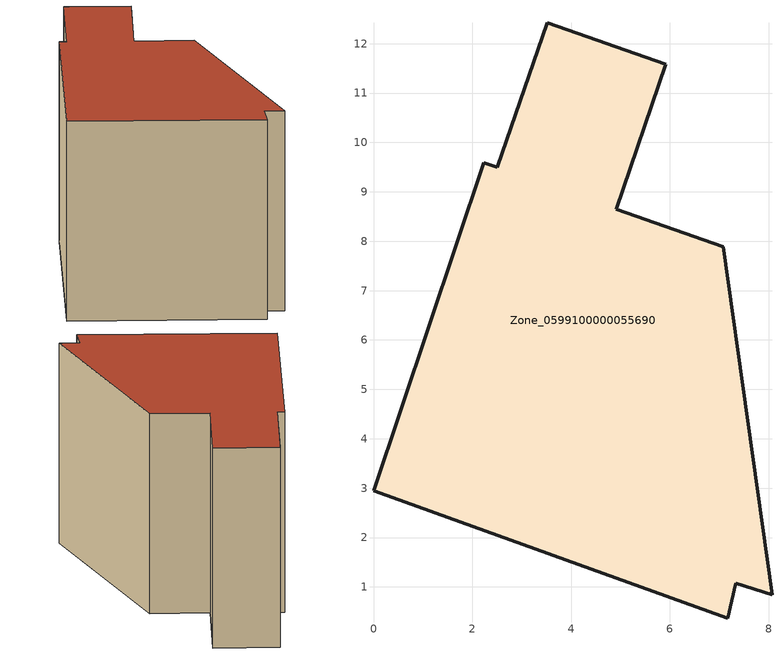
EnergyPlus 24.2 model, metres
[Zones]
Zone_0599100000055690
 floor ground (C_G): 7.18,0.36 0,2.95 2.24,9.59 2.51,9.49 3.52,12.43 5.92,11.58 4.91,8.65 7.08,7.89 8.07,0.84 7.33,1.07 z0
 wall outside (C_F): 4.91,8.65 5.92,11.58 3.52,12.43 2.51,9.49 2.24,9.59 0,2.95 7.18,0.36 7.33,1.07 8.07,0.84 7.08,7.89 4.91,8.65 z0:8.41
 roof outside (C_R): 7.33,1.07 8.07,0.84 7.08,7.89 4.91,8.65 5.92,11.58 3.52,12.43 2.51,9.49 2.24,9.59 0,2.95 7.18,0.36 z8.41
[BUILDING]
Pand.0599100000055690: North Axis=0; Terrain=City; Loads Convergence Tolerance Value=0.04; Temperature Convergence Tolerance Value=0.4; Solar Distribution=FullExterior; Maximum Number of Warmup Days=25; Minimum Number of Warmup Days=1
[Site:Location]
Rotterdam.The.Hague.AP_ZH_NLD Design_Conditions: Latitude=51.96; Longitude=4.45; Time Zone=1; Elevation=-4.5
[SITE:GROUNDTEMPERATURE:BUILDINGSURFACE]
18, 18, 18, 18, 18, 18, 18, 18, 18, 18, 18, 18
[MATERIAL] Thermal Absorptance=0.9; Solar Absorptance=0.7; Visible Absorptance=0.7
Name | Roughness | Thickness | Conductivity | Density | Specific Heat
G.TC.1946 | MediumSmooth | 0.15 | 1 | 540 | 1210
F.TC.1946 | Rough | 0.3 | 0.857143 | 1920 | 840
R.TC.1946 | MediumRough | 0.2 | 0.909091 | 1500 | 1000
[CONSTRUCTION]
C_G: G.TC.1946
C_F: F.TC.1946
C_R: R.TC.1946
[ZONE]
Zone_0599100000055690: Type=1; Multiplier=1; Ceiling Height=Autocalculate; Volume=Autocalculate; Floor Area=autocalculate; Part of Total Floor Area=Yes
[ZONEINFILTRATION:DESIGNFLOWRATE]
Infil_Zone_0599100000055690: Zone or ZoneList or Space or SpaceList=Zone_0599100000055690; Schedule=AlwaysOn; Design Flow Rate Calculation Method=Flow/Area; Flow Rate per Floor Area=0.003; Constant Term Coefficient=1; Temperature Term Coefficient=0; Velocity Term Coefficient=0; Velocity Squared Term Coefficient=0
[HVACTEMPLATE:ZONE:IDEALLOADSAIRSYSTEM]
Zone_0599100000055690: Maximum Heating Supply Air Temperature=50; Minimum Cooling Supply Air Temperature=13; Maximum Heating Supply Air Humidity Ratio=0.0156; Minimum Cooling Supply Air Humidity Ratio=0.0077; Heating Limit=NoLimit; Cooling Limit=NoLimit; Dehumidification Control Type=ConstantSensibleHeatRatio; Cooling Sensible Heat Ratio=0.7; Dehumidification Setpoint=60; Humidification Control Type=None; Humidification Setpoint=30; Outdoor Air Method=None; Outdoor Air Flow Rate per Person=0.00944; Outdoor Air Flow Rate per Zone Floor Area=0; Outdoor Air Flow Rate per Zone=0; Demand Controlled Ventilation Type=None; Outdoor Air Economizer Type=NoEconomizer; Heat Recovery Type=None; Sensible Heat Recovery Effectiveness=0.7; Latent Heat Recovery Effectiveness=0.65
[ZONECONTROL:THERMOSTAT]
ThermostatControl_Zone_0599100000055690: Zone or ZoneList=Zone_0599100000055690; Control Type Schedule=DualSetpointControlType; Control 1=Thermostat_Zone_0599100000055690; Temperature Difference Between Cutout And Setpoint=0
[THERMOSTATSETPOINT:DUALSETPOINT]
Thermostat_Zone_0599100000055690: Heating Setpoint Temperature Schedule=HeatingSetpoint_Zone_0599100000055690; Cooling Setpoint Temperature Schedule=CoolingSetpoint_Zone_0599100000055690
[SCHEDULE:COMPACT]
HeatingSetpoint_Zone_0599100000055690: Through: 12/31, For: AllDays, Until: 24:00, 21
CoolingSetpoint_Zone_0599100000055690: Through: 12/31, For: AllDays, Until: 24:00, 24
DualSetpointControlType: Through: 12/31, For: AllDays, Until: 24:00, 4
AlwaysOn: Through: 12/31, For: AllDays, Until: 24:00, 1
